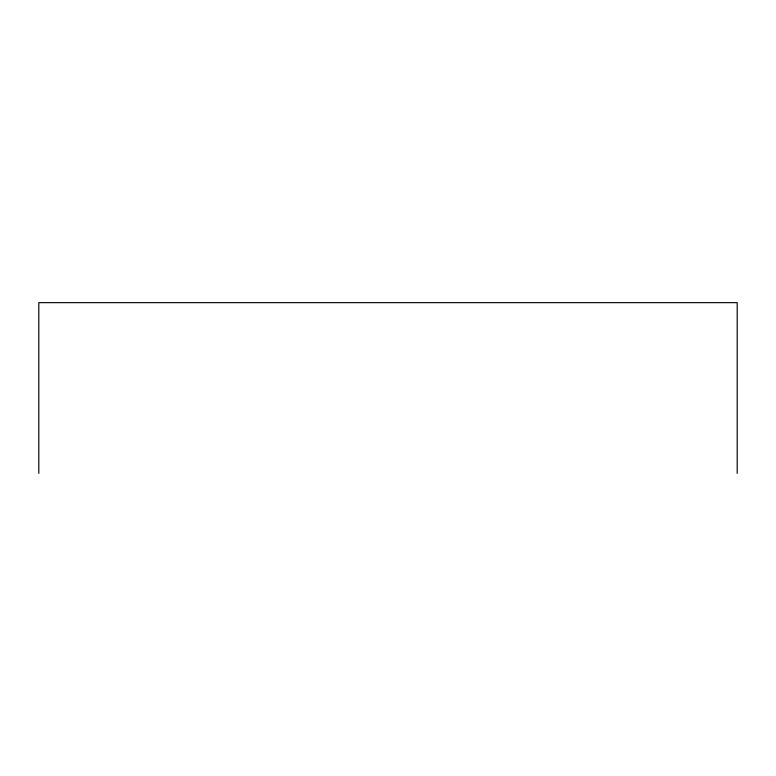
<?xml version="1.0" encoding="UTF-8"?>
<svg xmlns="http://www.w3.org/2000/svg" width="776" height="776" viewBox="0 0 776 776"><rect width="100%" height="100%" fill="white"/><g stroke="black" fill="none" stroke-linecap="round" stroke-linejoin="round"><path stroke-width="1.16" d="M737.2 473.35L737.2 302.65L38.8 302.65L38.8 473.35"/></g></svg>
